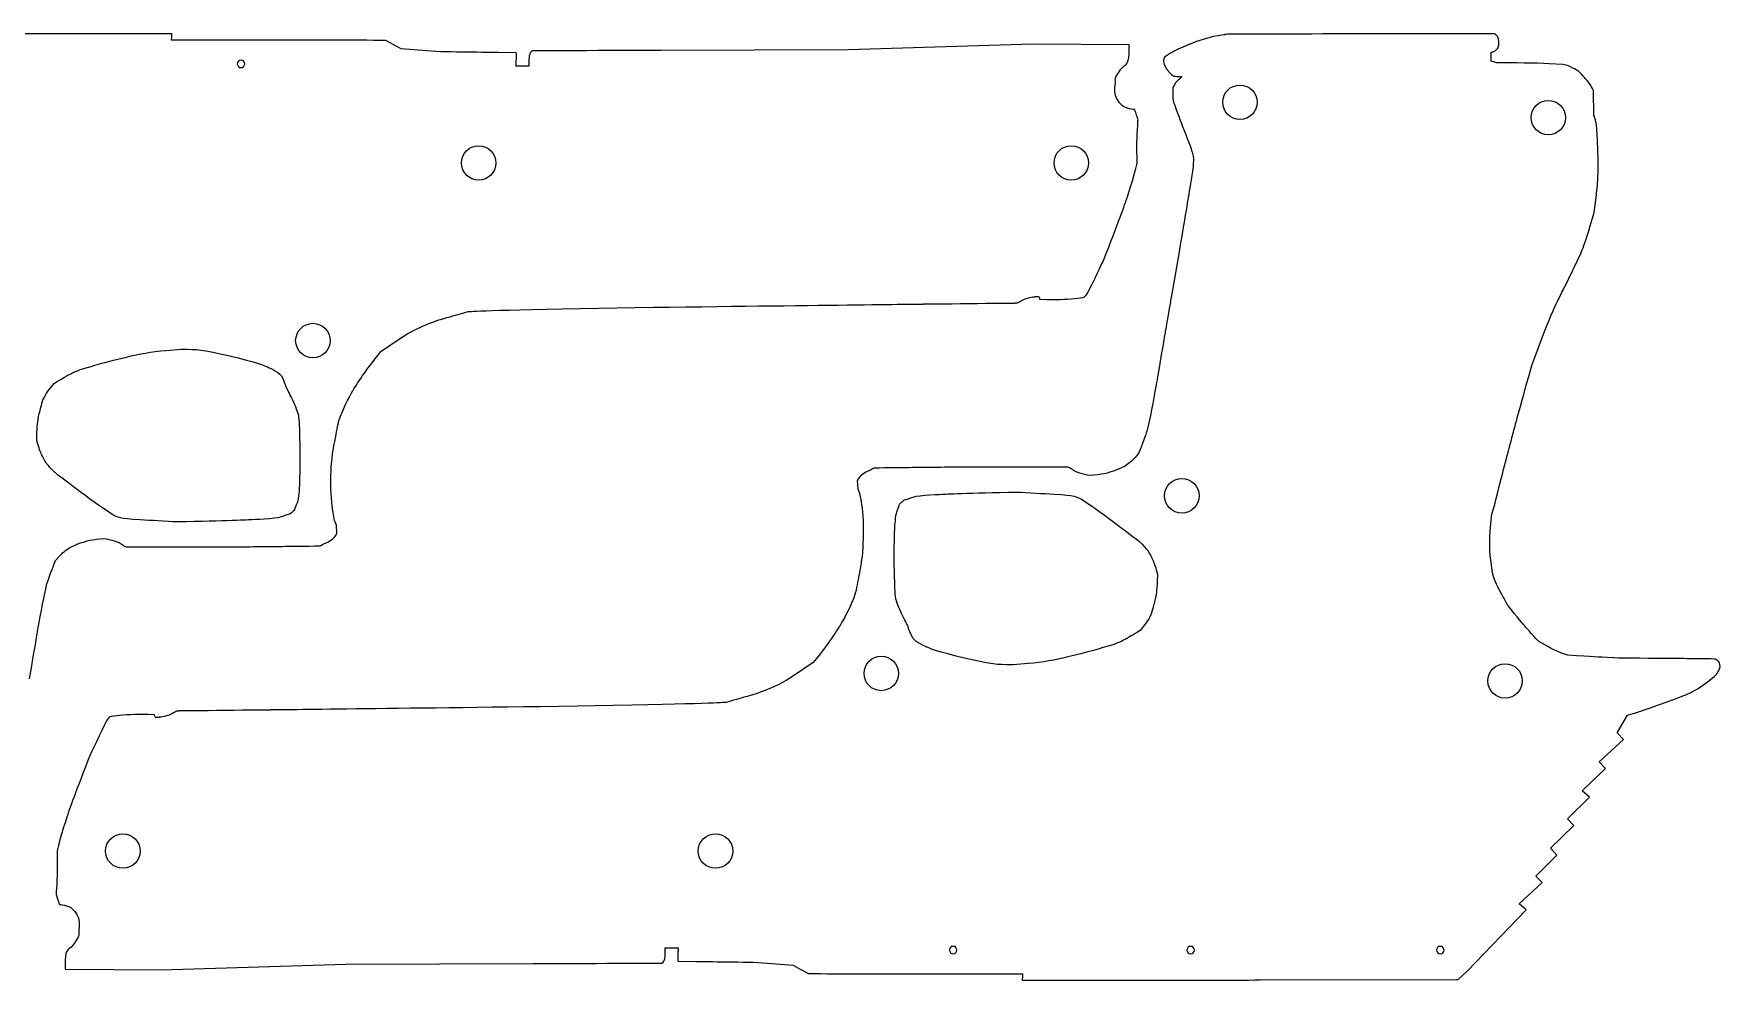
# Model space of a CAD drawing. Extents: x 81 to 204, y 60 to 194.
# Drawn here: x 140.1 to 204.2, y 157 to 193 of the extents above; entities that cross this region are included whole.
import ezdxf

# ---------------------------------------------------------------- set-up
doc = ezdxf.new("R2010")
doc.units = 0
doc.layers.add('Layer_1', color=7, linetype='CONTINUOUS')

msp = doc.modelspace()

# ---------------------------------------------------------------- linework, layer by layer
at = {"layer": 'Layer_1', "color": 7}
for points in [[(143.84116, 192.975129), (139.215685, 192.975187), (137.669296, 192.972806)], [(145.379736, 192.934793), (145.38262, 192.975129)], [(187.213618, 192.962993), (185.531191, 192.960109)], [(195.65216, 192.965321), (195.638481, 192.970507), (195.624802, 192.975137), (192.260217, 192.970507)], [(148.053454, 192.734215), (146.710379, 192.734215), (145.367036, 192.734215)], [(154.908152, 192.332527), (154.089399, 192.402668), (153.818413, 192.553206), (153.506945, 192.714133)], [(159.134924, 192.324032), (159.111905, 192.325619), (159.095501, 192.332313), (159.032609, 192.292115)], [(181.766721, 192.198114), (181.76381, 192.556886), (178.109094, 192.583686), (171.090069, 192.365333), (163.966454, 192.341944), (161.577266, 192.333319)], [(184.958982, 192.869595), (184.326213, 192.684056), (183.980021, 192.543226), (183.723931, 192.429196)], [(195.780575, 192.426063), (195.799308, 192.46941)], [(195.818861, 192.635127), (195.814733, 192.703757)], [(158.478175, 192.041158), (158.478175, 192.221776), (158.468385, 192.252266), (157.780231, 192.261976)], [(158.953975, 191.890274), (158.953975, 191.813706), (158.953975, 191.738096), (158.787155, 191.739948), (158.540379, 191.739948), (158.458067, 191.739948)], [(181.455412, 191.63439), (181.549339, 191.72914)], [(183.093482, 191.805306), (183.213939, 191.604183), (183.31457, 191.491518), (183.378419, 191.431082)], [(183.340679, 192.234767), (183.108788, 192.086421)], [(195.523392, 192.137678), (195.523392, 192.274542), (195.535431, 192.277981), (195.547046, 192.277981)], [(195.746283, 191.873111), (195.52752, 191.938053)], [(198.257284, 191.810905), (197.735666, 191.836331)], [(183.524308, 191.358076), (183.578045, 191.35289)], [(183.736364, 191.30527), (183.679891, 191.252628)], [(183.42133, 190.741406), (183.42133, 190.644878)], [(199.434897, 189.862817), (199.417408, 190.821821), (199.382002, 190.889774), (199.347, 190.952533)], [(181.516769, 190.231294), (181.455915, 190.29405)], [(183.79403, 189.454938), (183.915717, 189.141018)], [(199.542913, 189.3907), (199.515296, 189.576647)], [(182.065911, 188.057332), (182.063266, 188.715536)], [(184.160459, 188.479393), (184.203393, 188.317232)], [(199.296533, 185.675), (199.442422, 186.187181)], [(183.663257, 184.684117), (183.462409, 183.515373)], [(198.322626, 183.359936), (198.94528, 184.645308)], [(177.526429, 182.754767), (177.567042, 182.772415)], [(178.36484, 182.890557), (178.618735, 182.87537)], [(179.690826, 182.915565), (180.007083, 182.95057)], [(160.220033, 182.516198), (163.692504, 182.578954)], [(197.097277, 180.447646), (197.501574, 181.519722)], [(153.322822, 180.896665), (154.071143, 181.403784)], [(182.574634, 178.467814), (182.45541, 177.907643)], [(182.12412, 177.019053), (181.979737, 176.861952)], [(151.424992, 176.02603), (151.434781, 176.527955)], [(171.960781, 176.407596), (171.870267, 176.363572)], [(179.432916, 176.501391), (178.187609, 176.504248)], [(179.894783, 176.278252), (179.789093, 176.310655)], [(181.612215, 176.546933), (181.384834, 176.438917)], [(171.428624, 175.981828), (171.448997, 175.680481), (171.519138, 175.500001), (171.574516, 175.193595)], [(180.577458, 176.206208), (180.297582, 176.187873)], [(151.655788, 173.997271), (151.635415, 174.298618), (151.565274, 174.479098), (151.509897, 174.785504)], [(195.514108, 174.356448), (195.555809, 174.722875)], [(142.506954, 173.772891), (142.78683, 173.791226)], [(171.65942, 173.953069), (171.649631, 173.451144)], [(140.960292, 172.960046), (141.104676, 173.117148)], [(141.472198, 173.432166), (141.699578, 173.540182)], [(143.189629, 173.700847), (143.29532, 173.668444)], [(143.651497, 173.477708), (144.896803, 173.474851)], [(151.123631, 173.571503), (151.214145, 173.615527)], [(195.573483, 172.483558), (195.51305, 172.965385)], [(140.509778, 171.511285), (140.629002, 172.071456)], [(197.677577, 169.686666), (197.340953, 169.882458)], [(169.761591, 169.082434), (169.01327, 168.575315)], [(202.531258, 169.227056), (202.160177, 169.229437)], [(203.668133, 168.277969), (203.999563, 168.551699), (204.099647, 168.649594), (204.15899, 168.739971)], [(204.220244, 168.988404), (204.205348, 169.063466)], [(162.864379, 167.462901), (159.391908, 167.400145)], [(202.00348, 167.509563), (202.422554, 167.655452)], [(143.393586, 167.063534), (143.07733, 167.028529)], [(144.719572, 167.088542), (144.465678, 167.103729)], [(145.557983, 167.224332), (145.51737, 167.206684)], [(194.611469, 157.354286), (196.863806, 159.676376), (196.595815, 159.913019), (197.463574, 160.712997), (197.224139, 160.965965), (198.02706, 161.761999), (197.787686, 162.021859), (198.667947, 162.884343), (198.428515, 163.137311), (199.259285, 163.961286), (198.991297, 164.197927), (199.877177, 165.048536), (199.637803, 165.308396), (200.554405, 166.151309), (200.31497, 166.404274), (200.708244, 167.077387)], [(141.018501, 161.921767), (141.021147, 161.263563)], [(141.567643, 159.747805), (141.628498, 159.685049)], [(141.629, 158.344709), (141.535073, 158.249959)], [(141.317692, 157.780985), (141.320602, 157.422213), (144.975318, 157.395413), (151.994343, 157.613766), (159.117959, 157.637155), (161.507146, 157.645781)], [(164.130437, 158.088825), (164.130437, 158.165393), (164.130437, 158.241003), (164.297257, 158.239151), (164.544034, 158.239151), (164.626346, 158.239151)], [(164.606237, 157.937941), (164.606237, 157.757324), (164.616027, 157.726833), (165.304182, 157.717123)], [(163.949488, 157.655067), (163.972507, 157.65348), (163.988911, 157.646786), (164.051803, 157.686984)], [(168.17626, 157.646572), (168.995013, 157.576431), (169.266, 157.425893), (169.577467, 157.264966)], [(175.030958, 157.244884), (176.374033, 157.244884), (177.717376, 157.244884)], [(186.750119, 157.023041), (194.19471, 157.035953), (194.267206, 157.03807), (194.611469, 157.354286)], [(177.704676, 157.044306), (177.701792, 157.00397)], [(179.243252, 157.00397), (183.868727, 157.003912), (185.415116, 157.006293)], [(186.309177, 157.008145), (186.544342, 157.014019)]]:
    msp.add_lwpolyline(points, dxfattribs=at)
at = {"layer": 'Layer_1', "color": 5}
for points in [[(148.008063, 191.975877)], [(185.978514, 189.715067)], [(197.699592, 189.131651)], [(157.040866, 188.720113)], [(179.567359, 188.720113)], [(150.740476, 181.969616)], [(183.769548, 174.759842)], [(172.343937, 168.009483)], [(196.055716, 167.724133)], [(143.517053, 161.258986)], [(166.043546, 161.258986)], [(175.076349, 158.003222)], [(184.103726, 158.003222)], [(193.593745, 158.003222)]]:
    msp.add_lwpolyline(points, close=True, dxfattribs=at)
for points in [[(145.157829, 180.938822), (145.730102, 180.984018)], [(143.159052, 180.567277), (143.653753, 180.685421)], [(140.731275, 179.470197), (140.904475, 179.678398)], [(149.531275, 179.989866), (149.604236, 179.844049)], [(149.722299, 179.543146), (149.810055, 179.357104), (149.809928, 179.35711)], [(150.108513, 178.714247), (150.18886, 178.473352)], [(140.246596, 177.539185), (140.251797, 177.817912)], [(141.509344, 175.859678), (141.160402, 176.123269)], [(150.148756, 175.179409), (150.10853, 175.076511)], [(173.465121, 175.331847), (173.593339, 175.377043)], [(179.950449, 175.28193), (180.347373, 175.018056)], [(143.133963, 174.697169), (142.73704, 174.961043)], [(149.619291, 174.647252), (149.491073, 174.602056)], [(172.935657, 174.79969), (172.975882, 174.902588)], [(181.575068, 174.119421), (181.92401, 173.85583)], [(182.837816, 172.439914), (182.832615, 172.161187)], [(172.975899, 171.264853), (172.895553, 171.505747)], [(173.362113, 170.435953), (173.274358, 170.621995), (173.274485, 170.621989)], [(173.553137, 169.989233), (173.480177, 170.13505)], [(182.353137, 170.508902), (182.179938, 170.300701)], [(179.92536, 169.411822), (179.43066, 169.293678)], [(177.926583, 169.040277), (177.35431, 168.995081)]]:
    msp.add_lwpolyline(points, dxfattribs=at)
at = {"layer": 'Layer_1', "color": 7}
for points in [[(145.38262, 192.975129), (145.38262, 192.975158), (143.84116, 192.975129), (143.84116, 192.975129)], [(192.260217, 192.970507), (192.260217, 192.970507), (188.89581, 192.965321), (187.213618, 192.962993)], [(195.706034, 192.938384), (195.706034, 192.938384), (195.679034, 192.955952), (195.65216, 192.965321)], [(145.367036, 192.734215), (145.36992, 192.774323), (145.36992, 192.774273), (145.372222, 192.814336)], [(145.372222, 192.814336), (145.372222, 192.814336), (145.377408, 192.894672), (145.379736, 192.934793)], [(152.103463, 192.729029), (152.103463, 192.729029), (150.740012, 192.734215), (148.053454, 192.734215)], [(153.506945, 192.714133), (153.466861, 192.723896), (152.103463, 192.729029), (152.103463, 192.729029)], [(157.780231, 192.261976), (157.092076, 192.272136), (155.726429, 192.261997), (154.908152, 192.332527)], [(161.577266, 192.333319), (159.188237, 192.324429), (159.158313, 192.322127), (159.134924, 192.324032)], [(183.723931, 192.429196), (183.629207, 192.387061), (183.546898, 192.348384), (183.340679, 192.234767)], [(185.388173, 192.937408), (185.388173, 192.937408), (185.245118, 192.914812), (184.958982, 192.869595)], [(185.531191, 192.960109), (185.531157, 192.960109), (185.388173, 192.937408), (185.388173, 192.937408)], [(195.602834, 192.287427), (195.602834, 192.287427), (195.635155, 192.300762), (195.675295, 192.330634)], [(195.675295, 192.330634), (195.675295, 192.330634), (195.71153, 192.362278), (195.71153, 192.362214)], [(195.760176, 192.895178), (195.733244, 192.920895), (195.706034, 192.938384), (195.706034, 192.938384)], [(195.71153, 192.362214), (195.747883, 192.393771), (195.747846, 192.393716), (195.780575, 192.426063)], [(195.780417, 192.841036), (195.780382, 192.84101), (195.760176, 192.895178), (195.760176, 192.895178)], [(195.814733, 192.703757), (195.801107, 192.786426), (195.801107, 192.786434), (195.780417, 192.841036)], [(195.799308, 192.46941), (195.818384, 192.512757), (195.823491, 192.566914), (195.818861, 192.635127)], [(158.458067, 191.739948), (158.458093, 191.739977), (158.463358, 191.815148), (158.463358, 191.815148)], [(158.463358, 191.815148), (158.463358, 191.815148), (158.468385, 191.890366), (158.478175, 192.041158)], [(158.965881, 192.145134), (158.965881, 192.145134), (158.946038, 192.044544), (158.953975, 191.890274)], [(159.032609, 192.292115), (158.986175, 192.245302), (158.965881, 192.145134), (158.965881, 192.145134)], [(181.549339, 191.72914), (181.63816, 191.818849), (181.731478, 191.801215), (181.766721, 192.198114)], [(183.07721, 191.963228), (183.07721, 191.963228), (183.073717, 191.893034), (183.093482, 191.805306)], [(183.108788, 192.086421), (183.08111, 192.033827), (183.07721, 191.963228), (183.07721, 191.963228)], [(195.52752, 191.938053), (195.523472, 192.00432), (195.523392, 192.137678), (195.523392, 192.137678)], [(195.547046, 192.277981), (195.570753, 192.274489), (195.602834, 192.287427), (195.602834, 192.287427)], [(197.735666, 191.836331), (197.214008, 191.861308), (196.381579, 191.866292), (195.746283, 191.873111)], [(198.661586, 191.655446), (198.468208, 191.76615), (198.468186, 191.766095), (198.257284, 191.810905)], [(181.241814, 190.651868), (181.241814, 190.651868), (181.200248, 190.797375), (181.244724, 191.123712)], [(181.24102, 191.219968), (181.23811, 191.299494), (181.23811, 191.299539), (181.455412, 191.63439)], [(181.244724, 191.123712), (181.244724, 191.123712), (181.24102, 191.219939), (181.24102, 191.219968)], [(183.378419, 191.431082), (183.442417, 191.371006), (183.470106, 191.363137), (183.524308, 191.358076)], [(183.530584, 191.111801), (183.480308, 191.021383), (183.480218, 191.021298), (183.429955, 190.930908)], [(183.679891, 191.252628), (183.623312, 191.199921), (183.530584, 191.111801), (183.530584, 191.111801)], [(183.578045, 191.35289), (183.658444, 191.350508), (183.658388, 191.350508), (183.704788, 191.347704)], [(183.704788, 191.347704), (183.704759, 191.347675), (183.751551, 191.345323), (183.751551, 191.345323)], [(183.760017, 191.332887), (183.760017, 191.332887), (183.756102, 191.322912), (183.736364, 191.30527)], [(183.751551, 191.345323), (183.764039, 191.342941), (183.760017, 191.332887), (183.760017, 191.332887)], [(198.854917, 191.545112), (198.854917, 191.545112), (198.661607, 191.655475), (198.661586, 191.655446)], [(199.153669, 191.221064), (199.153669, 191.221064), (199.03072, 191.369368), (198.854917, 191.545112)], [(199.347, 190.952533), (199.276785, 191.072968), (199.153669, 191.221064), (199.153669, 191.221064)], [(181.455915, 190.29405), (181.302774, 190.439471), (181.241814, 190.651868), (181.241814, 190.651868)], [(183.429955, 190.930908), (183.429955, 190.930908), (183.422547, 190.838132), (183.42133, 190.741406)], [(183.42133, 190.644878), (183.424822, 190.544646), (183.433765, 190.476701), (183.433765, 190.476701)], [(183.433765, 190.476701), (183.433765, 190.476701), (183.442285, 190.40888), (183.455223, 190.373884)], [(181.977938, 190.09443), (181.977938, 190.09443), (181.612283, 190.133112), (181.516769, 190.231294)], [(182.104144, 189.710501), (182.008629, 190.000937), (182.008788, 190.000987), (181.977938, 190.09443)], [(183.455223, 190.373884), (183.455223, 190.373884), (183.543048, 190.135185), (183.543001, 190.135155)], [(183.543001, 190.135155), (183.630665, 189.896636), (183.630647, 189.896679), (183.79403, 189.454938)], [(199.515296, 189.576647), (199.487555, 189.762207), (199.452476, 189.822704), (199.434897, 189.862817)], [(182.063266, 188.715536), (182.06062, 189.050387), (182.104144, 189.710501), (182.104144, 189.710501)], [(183.915717, 189.141018), (184.03779, 188.827235), (184.117911, 188.641241), (184.160459, 188.479393)], [(199.578055, 188.66276), (199.562842, 189.079574), (199.562789, 189.079608), (199.542913, 189.3907)], [(199.592819, 188.246157), (199.592819, 188.246157), (199.578108, 188.662789), (199.578055, 188.66276)], [(181.649034, 186.631265), (181.649034, 186.631265), (181.965714, 187.550101), (182.065911, 188.057332)], [(184.200456, 187.928239), (184.187968, 187.81517), (184.053887, 187.00424), (184.053887, 187.00424)], [(184.204451, 188.053758), (184.204451, 188.053731), (184.200456, 187.928239), (184.200456, 187.928239)], [(184.203393, 188.317232), (184.208579, 188.179318), (184.208499, 188.179318), (184.204451, 188.053758)], [(199.565609, 187.209078), (199.565609, 187.209078), (199.602992, 187.723645), (199.592819, 188.246157)], [(199.442422, 186.187181), (199.5278, 186.694379), (199.565609, 187.209078), (199.565609, 187.209078)], [(180.800356, 184.381693), (181.33291, 185.712314), (181.649034, 186.631265), (181.649034, 186.631265)], [(184.053887, 187.00424), (184.053887, 187.00424), (183.919402, 186.193279), (183.663257, 184.684117)], [(198.94528, 184.645308), (198.94528, 184.645308), (199.151121, 185.162677), (199.296533, 185.675)], [(180.468939, 183.691355), (180.468966, 183.691387), (180.800356, 184.381693), (180.800356, 184.381693)], [(180.007083, 182.95057), (180.137602, 183.000851), (180.137469, 183.000899), (180.468939, 183.691355)], [(183.462409, 183.515373), (183.261537, 182.346949), (183.115802, 181.51806), (183.115802, 181.518063)], [(197.501574, 181.519722), (197.905883, 182.591419), (198.322626, 183.359936), (198.322626, 183.359936)], [(173.956485, 182.704335), (173.956485, 182.704335), (177.386067, 182.744618), (177.411018, 182.739475)], [(177.411018, 182.739475), (177.411018, 182.739475), (177.446048, 182.742332), (177.446154, 182.742332)], [(177.446154, 182.742332), (177.481476, 182.744713), (177.481582, 182.744713), (177.526429, 182.754767)], [(177.567042, 182.772415), (177.607127, 182.789983), (177.642158, 182.81527), (177.813951, 182.90299)], [(177.813951, 182.90299), (178.099252, 182.975853), (178.191882, 182.983248), (178.191882, 182.983248)], [(178.191882, 182.983248), (178.191882, 182.983248), (178.284725, 182.990763), (178.320126, 182.990763)], [(178.320126, 182.990763), (178.320126, 182.990763), (178.33997, 182.965812), (178.33997, 182.965892)], [(178.33997, 182.965892), (178.360343, 182.940862), (178.360343, 182.940836), (178.36484, 182.890557)], [(178.618735, 182.87537), (178.872153, 182.860156), (179.374305, 182.880529), (179.690826, 182.915565)], [(154.071143, 181.403784), (154.819305, 181.911046), (155.672904, 182.142249), (155.672904, 182.142249)], [(155.672904, 182.142249), (156.15516, 182.277512), (156.155239, 182.277507), (156.637098, 182.413106)], [(156.637098, 182.413106), (156.637098, 182.413106), (156.747535, 182.453415), (160.220033, 182.516198)], [(163.692504, 182.578954), (170.526744, 182.664312), (173.956485, 182.704335), (173.956485, 182.704335)], [(183.115802, 181.518063), (182.973861, 180.68848), (182.97384, 180.688446), (182.831957, 179.858466)], [(152.278511, 179.445576), (152.278511, 179.445576), (152.680334, 180.113392), (153.322822, 180.896665)], [(196.404206, 177.951688), (196.404206, 177.951688), (196.705469, 179.071445), (197.097277, 180.447646)], [(182.831957, 179.858466), (182.831957, 179.858466), (182.693998, 179.027638), (182.574634, 178.467814)], [(151.716272, 178.225286), (151.876874, 178.777731), (152.278511, 179.445576), (152.278511, 179.445576)], [(151.605544, 177.662655), (151.605544, 177.662684), (151.716272, 178.225286), (151.716272, 178.225286)], [(151.434781, 176.527955), (151.495186, 177.100569), (151.495239, 177.100455), (151.605544, 177.662655)], [(182.45541, 177.907643), (182.355204, 177.619102), (182.272194, 177.396828), (182.272194, 177.396828)], [(195.860847, 175.873024), (196.103118, 176.832038), (196.404206, 177.951688), (196.404206, 177.951688)], [(182.272194, 177.396828), (182.272194, 177.396828), (182.189583, 177.174573), (182.12412, 177.019053)], [(171.870267, 176.363572), (171.699902, 176.293378), (171.589147, 176.197858), (171.589147, 176.197858)], [(172.061402, 176.46926), (172.061402, 176.46926), (172.051083, 176.451294), (171.960781, 176.407596)], [(174.506633, 176.496469), (173.284041, 176.482764), (173.283962, 176.482843), (172.061402, 176.46926)], [(178.187609, 176.504248), (176.942028, 176.506629), (174.506633, 176.496469), (174.506633, 176.496469)], [(179.538196, 176.458867), (179.538196, 176.458867), (179.488312, 176.486479), (179.432916, 176.501391)], [(179.633631, 176.391051), (179.588327, 176.431276), (179.538196, 176.458867), (179.538196, 176.458867)], [(179.683952, 176.361109), (179.683889, 176.361079), (179.633631, 176.391051), (179.633631, 176.391051)], [(179.789093, 176.310655), (179.734131, 176.330949), (179.734144, 176.331055), (179.683952, 176.361109)], [(181.384834, 176.438917), (181.157578, 176.330935), (180.926417, 176.273246), (180.577458, 176.206208)], [(181.979737, 176.861952), (181.835507, 176.705276), (181.835571, 176.70522), (181.612215, 176.546933)], [(151.509897, 174.785504), (151.454996, 175.091921), (151.414858, 175.523943), (151.424992, 176.02603)], [(171.589147, 176.197858), (171.589147, 176.197858), (171.478975, 176.102261), (171.428624, 175.981828)], [(180.297582, 176.187873), (180.15567, 176.200361), (179.999973, 176.245509), (179.894783, 176.278252)], [(195.555809, 174.722875), (195.618645, 174.913951), (195.618576, 174.914007), (195.860847, 175.873024)], [(171.574516, 175.193595), (171.629417, 174.887178), (171.669554, 174.455156), (171.65942, 173.953069)], [(141.699578, 173.540182), (141.926834, 173.648164), (142.157995, 173.705853), (142.506954, 173.772891)], [(142.78683, 173.791226), (142.928742, 173.778738), (143.084439, 173.73359), (143.189629, 173.700847)], [(151.214145, 173.615527), (151.384511, 173.685721), (151.495265, 173.781241), (151.495265, 173.781241)], [(151.495265, 173.781241), (151.495265, 173.781241), (151.605438, 173.876838), (151.655788, 173.997271)], [(195.51305, 172.965385), (195.453082, 173.447636), (195.472817, 173.989934), (195.514108, 174.356448)], [(141.104676, 173.117148), (141.248905, 173.273823), (141.248842, 173.273879), (141.472198, 173.432166)], [(143.29532, 173.668444), (143.350282, 173.64815), (143.350268, 173.648045), (143.40046, 173.617991)], [(143.40046, 173.617991), (143.400523, 173.61802), (143.450781, 173.588048), (143.450781, 173.588048)], [(143.450781, 173.588048), (143.496086, 173.547823), (143.546216, 173.520232), (143.546216, 173.520232)], [(143.546216, 173.520232), (143.546216, 173.520232), (143.596101, 173.49262), (143.651497, 173.477708)], [(144.896803, 173.474851), (146.142385, 173.47247), (148.577779, 173.48263), (148.577779, 173.48263)], [(148.577779, 173.48263), (149.800371, 173.496335), (149.80045, 173.496256), (151.02301, 173.509839)], [(151.02301, 173.509839), (151.02301, 173.509839), (151.033329, 173.527805), (151.123631, 173.571503)], [(171.649631, 173.451144), (171.589226, 172.87853), (171.589173, 172.878644), (171.478869, 172.316444)], [(140.629002, 172.071456), (140.729208, 172.359997), (140.812218, 172.582271), (140.812218, 172.582271)], [(140.812218, 172.582271), (140.812218, 172.582271), (140.894829, 172.804526), (140.960292, 172.960046)], [(195.944969, 171.645009), (195.713863, 172.061825), (195.713834, 172.061793), (195.573483, 172.483558)], [(171.478869, 172.316444), (171.478869, 172.316415), (171.368141, 171.753813), (171.368141, 171.753813)], [(140.252455, 170.120633), (140.252455, 170.120633), (140.390414, 170.951461), (140.509778, 171.511285)], [(171.368141, 171.753813), (171.207538, 171.201368), (170.805901, 170.533523), (170.805901, 170.533523)], [(196.175765, 171.228128), (196.175765, 171.228128), (195.94499, 171.645038), (195.944969, 171.645009)], [(196.788577, 170.480093), (196.788577, 170.480093), (196.497289, 170.816378), (196.175765, 171.228128)], [(170.805901, 170.533523), (170.805901, 170.533523), (170.404078, 169.865707), (169.761591, 169.082434)], [(139.96861, 168.461036), (140.110551, 169.290619), (140.110572, 169.290653), (140.252455, 170.120633)], [(197.340953, 169.882458), (197.079746, 170.143646), (196.788577, 170.480093), (196.788577, 170.480093)], [(198.425747, 169.359887), (198.425747, 169.359887), (198.013619, 169.490549), (197.677577, 169.686666)], [(200.154799, 169.253514), (199.485012, 169.294836), (199.48497, 169.294776), (198.425747, 169.359887)], [(202.160177, 169.229437), (201.345649, 169.236422), (200.154799, 169.253514), (200.154799, 169.253514)], [(203.130536, 169.224674), (203.130536, 169.224674), (202.868117, 169.225733), (202.531258, 169.227056)], [(204.059592, 169.209355), (204.009286, 169.219515), (203.130528, 169.224674), (203.130536, 169.224674)], [(204.10868, 169.170387), (204.10868, 169.170366), (204.059592, 169.209355), (204.059592, 169.209355)], [(204.205348, 169.063466), (204.157331, 169.131364), (204.157395, 169.131377), (204.10868, 169.170387)], [(204.15899, 168.739971), (204.217884, 168.830501), (204.235518, 168.913127), (204.220244, 168.988404)], [(169.01327, 168.575315), (168.265107, 168.068054), (167.411508, 167.83685), (167.411508, 167.83685)], [(203.125872, 167.946679), (203.125872, 167.946679), (203.436945, 168.102222), (203.668133, 168.277969)], [(159.391908, 167.400145), (152.557668, 167.314787), (149.127927, 167.274764), (149.127927, 167.274764)], [(166.447314, 167.565993), (166.447314, 167.565993), (166.336877, 167.525684), (162.864379, 167.462901)], [(167.411508, 167.83685), (166.929252, 167.701587), (166.929173, 167.701592), (166.447314, 167.565993)], [(201.137176, 167.208353), (201.137176, 167.208353), (201.583978, 167.363746), (202.00348, 167.509563)], [(202.422554, 167.655452), (202.814269, 167.790736), (203.125872, 167.946679), (203.125872, 167.946679)], [(143.07733, 167.028529), (142.946811, 166.978248), (142.946943, 166.9782), (142.615473, 166.287744)], [(144.465678, 167.103729), (144.21226, 167.118943), (143.710107, 167.09857), (143.393586, 167.063534)], [(144.744443, 167.013207), (144.72407, 167.038237), (144.72407, 167.038263), (144.719572, 167.088542)], [(144.764286, 166.988337), (144.764286, 166.988337), (144.744443, 167.013287), (144.744443, 167.013207)], [(144.89253, 166.995851), (144.89253, 166.995851), (144.799688, 166.988337), (144.764286, 166.988337)], [(145.270461, 167.076109), (144.985161, 167.003246), (144.89253, 166.995851), (144.89253, 166.995851)], [(145.51737, 167.206684), (145.477286, 167.189116), (145.442255, 167.163829), (145.270461, 167.076109)], [(145.638258, 167.236767), (145.602936, 167.234386), (145.60283, 167.234386), (145.557983, 167.224332)], [(145.673395, 167.239625), (145.673395, 167.239625), (145.638364, 167.236767), (145.638258, 167.236767)], [(149.127927, 167.274764), (149.127927, 167.274764), (145.698345, 167.234481), (145.673395, 167.239625)], [(200.708244, 167.077387), (200.783227, 167.100247), (200.783108, 167.100327), (201.137176, 167.208353)], [(142.615473, 166.287744), (142.615446, 166.287712), (142.284056, 165.597406), (142.284056, 165.597406)], [(142.284056, 165.597406), (141.751502, 164.266785), (141.435378, 163.347834), (141.435378, 163.347834)], [(141.435378, 163.347834), (141.435378, 163.347834), (141.118698, 162.428998), (141.018501, 161.921767)], [(141.021147, 161.263563), (141.023792, 160.928712), (140.980268, 160.268598), (140.980268, 160.268598)], [(140.980268, 160.268598), (141.075783, 159.978162), (141.075624, 159.978112), (141.106475, 159.884669)], [(141.106475, 159.884669), (141.106475, 159.884669), (141.472129, 159.845987), (141.567643, 159.747805)], [(141.628498, 159.685049), (141.781638, 159.539628), (141.842598, 159.327231), (141.842598, 159.327231)], [(141.842598, 159.327231), (141.842598, 159.327231), (141.884165, 159.181724), (141.839688, 158.855387)], [(141.843392, 158.759131), (141.846303, 158.679605), (141.846303, 158.679561), (141.629, 158.344709)], [(141.839688, 158.855387), (141.839688, 158.855387), (141.843392, 158.75916), (141.843392, 158.759131)], [(141.535073, 158.249959), (141.446253, 158.16025), (141.352934, 158.177884), (141.317692, 157.780985)], [(164.051803, 157.686984), (164.098237, 157.733797), (164.118531, 157.833965), (164.118531, 157.833965)], [(164.118531, 157.833965), (164.118531, 157.833965), (164.138375, 157.934555), (164.130437, 158.088825)], [(164.621054, 158.163951), (164.621054, 158.163951), (164.616027, 158.088733), (164.606237, 157.937941)], [(164.626346, 158.239151), (164.626319, 158.239122), (164.621054, 158.163951), (164.621054, 158.163951)], [(165.304182, 157.717123), (165.992336, 157.706963), (167.357983, 157.717102), (168.17626, 157.646572)], [(161.507146, 157.645781), (163.896175, 157.654671), (163.926099, 157.656972), (163.949488, 157.655067)], [(169.577467, 157.264966), (169.617551, 157.255203), (170.980949, 157.25007), (170.980949, 157.25007)], [(170.980949, 157.25007), (170.980949, 157.25007), (172.3444, 157.244884), (175.030958, 157.244884)], [(177.71219, 157.164763), (177.71219, 157.164763), (177.707004, 157.084427), (177.704676, 157.044306)], [(177.717376, 157.244884), (177.714492, 157.204776), (177.714492, 157.204826), (177.71219, 157.164763)], [(177.701792, 157.00397), (177.701792, 157.003941), (179.243252, 157.00397), (179.243252, 157.00397)], [(185.415116, 157.006293), (185.956292, 157.006822), (185.956355, 157.006822), (186.309177, 157.008145)], [(186.544342, 157.014019), (186.596536, 157.015077), (186.642851, 157.01685), (186.750119, 157.023041)]]:
    msp.add_open_spline(points, degree=3, dxfattribs=at)
at = {"layer": 'Layer_1', "color": 5}
for points in [[(148.008063, 191.975877), (147.933883, 191.975877), (147.866096, 191.908372), (147.866096, 191.834337)], [(147.866096, 191.834337), (147.866096, 191.834337), (147.866096, 191.760296), (147.933855, 191.692797)], [(147.933855, 191.692797), (148.008005, 191.692797), (148.008005, 191.692797), (148.082098, 191.692826)], [(148.149545, 191.834337), (148.149545, 191.908401), (148.08207, 191.975848), (148.008063, 191.975877)], [(148.082098, 191.692826), (148.149545, 191.760273), (148.149545, 191.834337), (148.149545, 191.834337)], [(185.322902, 190.370679), (185.322909, 190.732762), (185.61643, 191.026284), (185.978514, 191.026284)], [(185.978514, 191.026284), (186.34059, 191.026277), (186.634112, 190.732755), (186.634119, 190.370679)], [(197.043981, 189.787263), (197.043988, 190.149346), (197.337509, 190.442867), (197.699592, 190.442867)], [(197.699592, 190.442867), (198.061669, 190.44286), (198.35519, 190.149339), (198.355197, 189.787263)], [(185.978514, 189.715067), (185.61643, 189.715067), (185.322902, 190.008596), (185.322902, 190.370679)], [(186.634119, 190.370679), (186.634119, 190.008596), (186.340597, 189.715074), (185.978514, 189.715067)], [(197.699592, 189.131651), (197.337509, 189.131651), (197.043981, 189.425179), (197.043981, 189.787263)], [(198.355197, 189.787263), (198.355197, 189.425179), (198.061676, 189.131658), (197.699592, 189.131651)], [(156.385261, 188.064506), (156.385268, 188.426585), (156.67879, 188.720106), (157.040866, 188.720113)], [(157.040866, 188.720113), (157.402943, 188.720106), (157.696464, 188.426585), (157.696471, 188.064506)], [(178.911755, 188.064506), (178.911762, 188.426585), (179.205283, 188.720106), (179.567359, 188.720113)], [(179.567359, 188.720113), (179.929436, 188.720106), (180.222957, 188.426585), (180.222964, 188.064506)], [(157.040866, 187.408899), (156.67879, 187.408906), (156.385268, 187.702428), (156.385261, 188.064506)], [(157.696471, 188.064506), (157.696464, 187.702428), (157.402943, 187.408906), (157.040866, 187.408899)], [(179.567359, 187.408899), (179.205283, 187.408906), (178.911762, 187.702428), (178.911755, 188.064506)], [(180.222964, 188.064506), (180.222957, 187.702428), (179.929436, 187.408906), (179.567359, 187.408899)], [(150.084871, 181.31401), (150.084878, 181.676088), (150.378399, 181.969609), (150.740476, 181.969616)], [(150.740476, 181.969616), (151.102552, 181.969609), (151.396073, 181.676088), (151.39608, 181.31401)], [(143.653753, 180.685421), (144.14854, 180.803507), (144.585128, 180.893615), (145.157829, 180.938822)], [(145.730102, 180.984018), (146.438118, 180.984018), (146.438118, 180.984018), (147.520211, 180.7431)], [(150.740476, 180.658402), (150.378399, 180.658409), (150.084878, 180.951931), (150.084871, 181.31401)], [(151.39608, 181.31401), (151.396073, 180.951931), (151.102552, 180.658409), (150.740476, 180.658402)], [(141.388986, 179.977405), (141.388986, 179.977405), (141.622535, 180.105253), (141.838509, 180.190691)], [(141.838509, 180.190691), (141.838509, 180.190691), (142.22259, 180.306119), (142.222561, 180.306061)], [(142.222561, 180.306061), (142.606498, 180.42183), (142.606498, 180.42183), (143.159052, 180.567277)], [(147.520211, 180.7431), (148.602304, 180.502188), (149.016687, 180.313823), (149.016687, 180.313823)], [(149.016687, 180.313823), (149.016687, 180.313823), (149.431065, 180.125551), (149.531275, 179.989866)], [(140.904475, 179.678398), (141.155443, 179.849158), (141.388986, 179.977405), (141.388986, 179.977405)], [(149.604236, 179.844049), (149.677086, 179.698632), (149.722299, 179.543146), (149.722299, 179.543146)], [(140.311777, 178.433132), (140.387084, 178.724361), (140.387026, 178.724361), (140.462679, 179.015589)], [(140.462679, 179.015589), (140.462679, 179.015589), (140.557792, 179.26161), (140.731275, 179.470197)], [(149.809928, 179.35711), (149.897631, 179.171606), (150.028277, 178.955598), (150.108513, 178.714247)], [(140.251797, 177.817912), (140.256421, 178.096691), (140.311777, 178.433132), (140.311777, 178.433132)], [(150.18886, 178.473352), (150.219317, 178.207467), (150.219317, 178.207467), (150.234055, 177.647192)], [(150.234055, 177.647192), (150.234055, 177.647134), (150.249313, 177.087339), (150.249313, 177.087339)], [(140.379536, 177.097534), (140.379536, 177.097534), (140.291803, 177.318541), (140.246596, 177.539185)], [(140.597804, 176.655796), (140.467326, 176.876492), (140.379536, 177.097534), (140.379536, 177.097534)], [(150.249313, 177.087339), (150.249313, 176.233992), (150.224403, 175.756774), (150.224403, 175.756774)], [(140.771425, 176.467489), (140.771367, 176.467489), (140.597804, 176.655796), (140.597804, 176.655796)], [(141.160402, 176.123269), (140.944428, 176.279153), (140.944428, 176.279153), (140.771425, 176.467489)], [(142.73704, 174.961043), (142.340538, 175.224657), (141.858257, 175.596208), (141.509344, 175.859678)], [(150.224403, 175.756774), (150.224403, 175.756774), (150.199031, 175.279614), (150.148756, 175.179409)], [(183.113943, 175.41545), (183.11395, 175.777528), (183.407472, 176.071049), (183.769548, 176.071056)], [(183.769548, 176.071056), (184.131624, 176.071049), (184.425146, 175.777528), (184.425153, 175.41545)], [(150.10853, 175.076511), (150.068421, 174.973504), (150.038367, 174.867895), (150.038367, 174.867895)], [(172.975882, 174.902588), (173.015991, 175.005596), (173.046045, 175.111204), (173.046045, 175.111204)], [(173.046045, 175.111204), (173.126247, 175.181338), (173.126276, 175.181338), (173.206622, 175.251501)], [(173.206622, 175.251501), (173.206622, 175.251501), (173.337215, 175.286987), (173.465121, 175.331847)], [(173.593339, 175.377043), (173.71895, 175.432468), (174.695533, 175.477675), (174.695533, 175.477675)], [(174.695533, 175.477675), (174.695533, 175.477675), (175.672116, 175.522871), (177.500236, 175.557999)], [(177.500236, 175.557999), (177.500236, 175.557999), (178.569499, 175.497904), (178.569557, 175.497933)], [(178.569557, 175.497933), (179.639357, 175.437531), (179.639357, 175.437531), (179.950449, 175.28193)], [(180.347373, 175.018056), (180.743874, 174.754442), (181.226155, 174.382891), (181.575068, 174.119421)], [(183.769548, 174.759842), (183.407472, 174.759849), (183.11395, 175.053371), (183.113943, 175.41545)], [(184.425153, 175.41545), (184.425146, 175.053371), (184.131624, 174.759849), (183.769548, 174.759842)], [(144.514856, 174.481167), (143.445056, 174.541568), (143.445056, 174.541568), (143.133963, 174.697169)], [(145.584176, 174.4211), (145.584176, 174.4211), (144.514913, 174.481195), (144.514856, 174.481167)], [(148.388879, 174.501424), (148.388879, 174.501424), (147.412297, 174.456228), (145.584176, 174.4211)], [(149.491073, 174.602056), (149.365462, 174.546631), (148.388879, 174.501424), (148.388879, 174.501424)], [(149.87779, 174.727598), (149.87779, 174.727598), (149.747197, 174.692112), (149.619291, 174.647252)], [(150.038367, 174.867895), (149.958166, 174.797761), (149.958137, 174.797761), (149.87779, 174.727598)], [(172.860009, 174.222325), (172.860009, 174.222325), (172.885381, 174.699485), (172.935657, 174.79969)], [(172.835099, 172.89176), (172.835099, 173.745107), (172.860009, 174.222325), (172.860009, 174.222325)], [(181.92401, 173.85583), (182.139984, 173.699946), (182.139984, 173.699946), (182.312987, 173.51161)], [(182.312987, 173.51161), (182.313045, 173.51161), (182.486609, 173.323303), (182.486609, 173.323303)], [(182.486609, 173.323303), (182.617086, 173.102607), (182.704877, 172.881565), (182.704877, 172.881565)], [(172.850357, 172.331907), (172.850357, 172.331965), (172.835099, 172.89176), (172.835099, 172.89176)], [(182.704877, 172.881565), (182.704877, 172.881565), (182.792609, 172.660558), (182.837816, 172.439914)], [(172.895553, 171.505747), (172.865095, 171.771632), (172.865095, 171.771632), (172.850357, 172.331907)], [(182.832615, 172.161187), (182.827991, 171.882408), (182.772635, 171.545967), (182.772635, 171.545967)], [(173.274485, 170.621989), (173.186781, 170.807493), (173.056136, 171.023501), (172.975899, 171.264853)], [(182.772635, 171.545967), (182.697329, 171.254738), (182.697386, 171.254738), (182.621733, 170.96351)], [(182.621733, 170.96351), (182.621733, 170.96351), (182.52662, 170.717489), (182.353137, 170.508902)], [(173.480177, 170.13505), (173.407326, 170.280467), (173.362113, 170.435953), (173.362113, 170.435953)], [(174.067725, 169.665276), (174.067725, 169.665276), (173.653347, 169.853548), (173.553137, 169.989233)], [(181.695426, 170.001694), (181.695426, 170.001694), (181.461877, 169.873846), (181.245903, 169.788408)], [(182.179938, 170.300701), (181.928969, 170.129941), (181.695426, 170.001694), (181.695426, 170.001694)], [(171.688332, 168.665089), (171.688339, 169.027168), (171.98186, 169.32069), (172.343937, 169.320697)], [(172.343937, 169.320697), (172.706013, 169.32069), (172.999534, 169.027168), (172.999541, 168.665089)], [(175.564201, 169.235999), (174.482108, 169.476911), (174.067725, 169.665276), (174.067725, 169.665276)], [(179.43066, 169.293678), (178.935872, 169.175592), (178.499284, 169.085484), (177.926583, 169.040277)], [(180.861851, 169.673038), (180.477914, 169.557269), (180.477914, 169.557269), (179.92536, 169.411822)], [(181.245903, 169.788408), (181.245903, 169.788408), (180.861822, 169.67298), (180.861851, 169.673038)], [(172.343937, 168.009483), (171.98186, 168.00949), (171.688339, 168.303011), (171.688332, 168.665089)], [(172.999541, 168.665089), (172.999534, 168.303011), (172.706013, 168.00949), (172.343937, 168.009483)], [(177.35431, 168.995081), (176.646294, 168.995081), (176.646294, 168.995081), (175.564201, 169.235999)], [(195.400111, 168.37974), (195.400118, 168.741818), (195.693639, 169.03534), (196.055716, 169.035347)], [(196.055716, 169.035347), (196.417799, 169.035344), (196.71132, 168.741821), (196.711327, 168.37974)], [(196.055716, 167.724133), (195.693639, 167.72414), (195.400118, 168.017661), (195.400111, 168.37974)], [(196.711327, 168.37974), (196.71132, 168.017658), (196.417799, 167.724137), (196.055716, 167.724133)], [(142.861448, 161.914593), (142.861455, 162.276671), (143.154976, 162.570193), (143.517053, 162.5702)], [(143.517053, 162.5702), (143.879129, 162.570193), (144.17265, 162.276671), (144.172657, 161.914593)], [(165.387942, 161.914593), (165.387949, 162.276671), (165.68147, 162.570193), (166.043546, 162.5702)], [(166.043546, 162.5702), (166.405623, 162.570193), (166.699144, 162.276671), (166.699151, 161.914593)], [(143.517053, 161.258986), (143.154976, 161.258993), (142.861455, 161.552514), (142.861448, 161.914593)], [(144.172657, 161.914593), (144.17265, 161.552514), (143.879129, 161.258993), (143.517053, 161.258986)], [(166.043546, 161.258986), (165.68147, 161.258993), (165.387949, 161.552514), (165.387942, 161.914593)], [(166.699151, 161.914593), (166.699144, 161.552514), (166.405623, 161.258993), (166.043546, 161.258986)], [(175.002314, 158.286273), (174.934867, 158.218826), (174.934867, 158.144762), (174.934867, 158.144762)], [(174.934867, 158.144762), (174.934867, 158.070698), (175.002343, 158.003251), (175.076349, 158.003222)], [(175.150558, 158.286302), (175.076407, 158.286302), (175.076407, 158.286302), (175.002314, 158.286273)], [(175.076349, 158.003222), (175.150529, 158.003222), (175.218316, 158.070727), (175.218316, 158.144762)], [(175.218316, 158.144762), (175.218316, 158.144762), (175.218316, 158.218803), (175.150558, 158.286302)], [(184.029263, 158.286273), (183.961845, 158.218826), (183.961845, 158.144762), (183.961845, 158.144762)], [(183.961845, 158.144762), (183.961845, 158.070698), (184.029292, 158.003251), (184.103726, 158.003222)], [(184.177819, 158.286302), (184.103755, 158.286302), (184.103755, 158.286302), (184.029263, 158.286273)], [(184.103726, 158.003222), (184.177761, 158.003222), (184.245294, 158.070727), (184.245294, 158.144762)], [(184.245294, 158.144762), (184.245294, 158.144762), (184.245294, 158.218803), (184.177819, 158.286302)], [(193.519594, 158.286273), (193.451864, 158.218826), (193.451864, 158.144762), (193.451864, 158.144762)], [(193.451864, 158.144762), (193.451864, 158.070698), (193.519623, 158.003251), (193.593745, 158.003222)], [(193.667838, 158.286302), (193.593774, 158.286302), (193.593774, 158.286302), (193.519594, 158.286273)], [(193.593745, 158.003222), (193.667809, 158.003222), (193.735313, 158.070727), (193.735313, 158.144762)], [(193.735313, 158.144762), (193.735313, 158.144762), (193.735313, 158.218803), (193.667838, 158.286302)]]:
    msp.add_open_spline(points, degree=3, dxfattribs=at)

doc.saveas('drawing.dxf')
